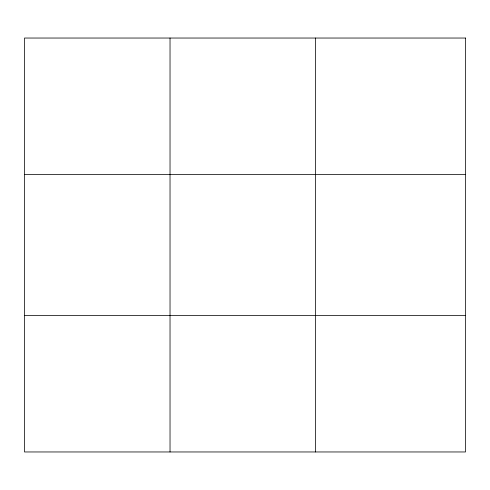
<?xml version="1.0" encoding="UTF-8"?>
<svg xmlns="http://www.w3.org/2000/svg" width="490" height="490" viewBox="0 0 490 490"><rect width="100%" height="100%" fill="white"/><g stroke="black" fill="none" stroke-linecap="round" stroke-linejoin="round"><path stroke-width="0.73" d="M170.03 451.964L170.03 38.036M315.56 451.964L315.56 38.036M24.5 174.63L465.5 174.63M24.5 315.37L465.5 315.37M465.5 38.036L465.5 451.964L24.5 451.964L24.5 38.036L465.5 38.036"/></g></svg>
